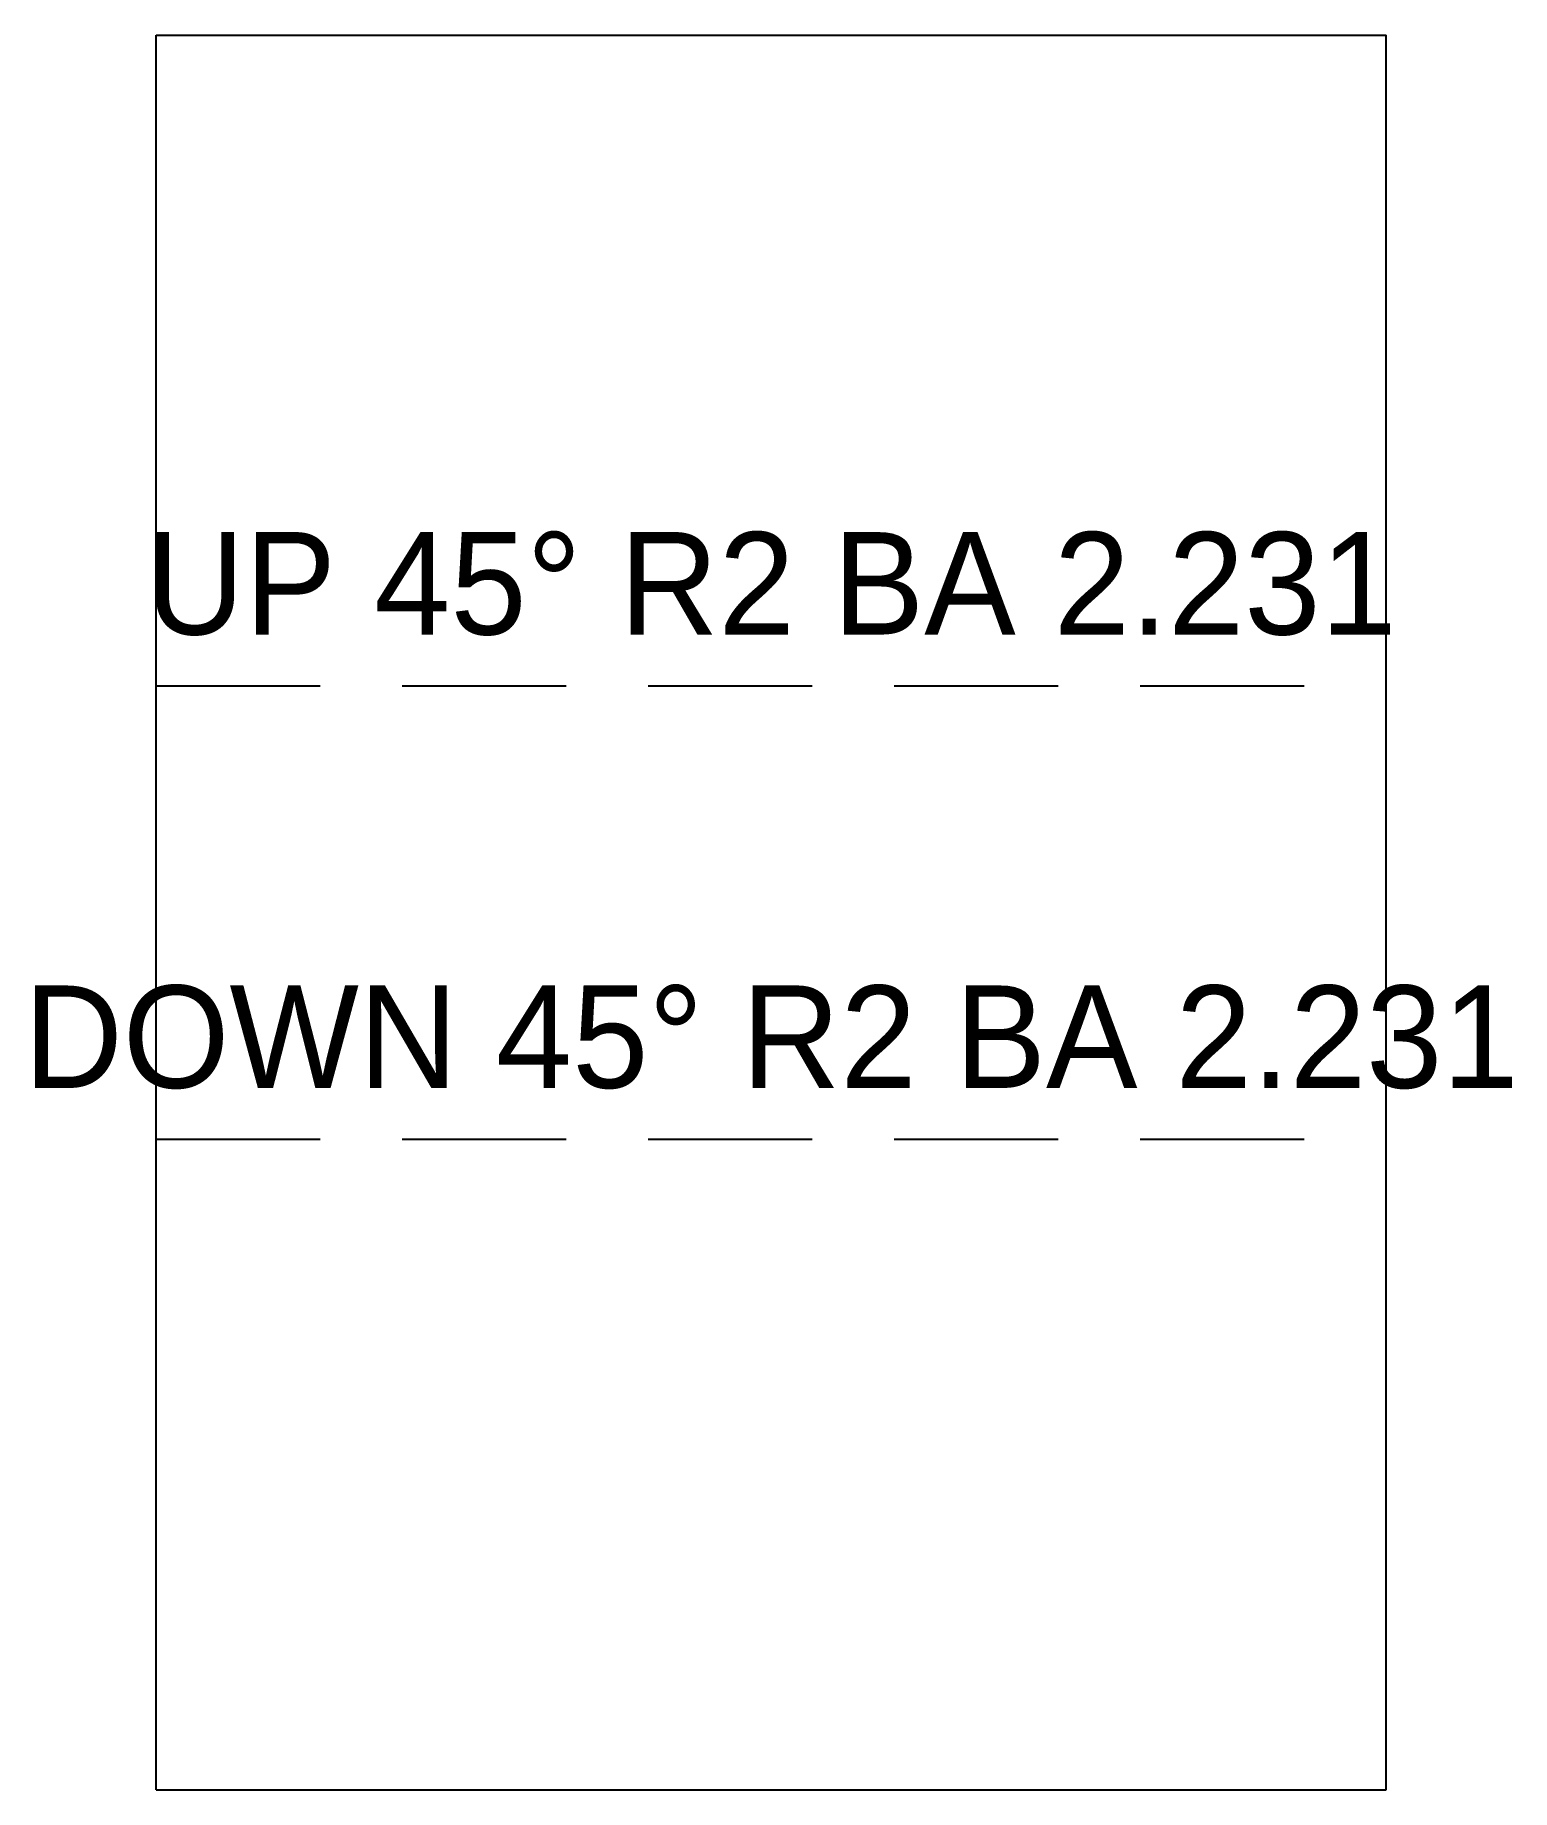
# Model space of a CAD drawing. Extents: x -3 to 33.1, y 0 to 42.8.
import ezdxf
from ezdxf.enums import TextEntityAlignment as Align

# ---------------------------------------------------------------- set-up
doc = ezdxf.new("R2010")
doc.units = 0
doc.linetypes.add('DASHED', pattern=[6, 4, -2])
for name, color, linetype in [('BEND_DOWN', 1, 'DASHED'), ('BEND_UP', 5, 'DASHED'), ('NOTES', 2, 'CONTINUOUS'), ('OUTLINE', 7, 'CONTINUOUS')]:
    doc.layers.add(name, color=color, linetype=linetype)

msp = doc.modelspace()

# ---------------------------------------------------------------- linework, layer by layer
at = {"layer": 'BEND_DOWN'}
msp.add_line((0, 15.873), (30, 15.873), dxfattribs=at)
at = {"layer": 'BEND_UP'}
msp.add_line((0, 26.932), (30, 26.932), dxfattribs=at)
at = {"layer": 'OUTLINE'}
for p, q in [((0, 0), (0, 42.804)), ((0, 42.804), (30, 42.804)), ((30, 0), (30, 42.804)), ((0, 0), (30, 0))]:
    msp.add_line(p, q, dxfattribs=at)

# ---------------------------------------------------------------- texts
at = {"layer": 'NOTES'}
for s, p in [('UP 45%%d R2 BA 2.231', (15, 29.432)), ('DOWN 45%%d R2 BA 2.231', (15, 18.373))]:
    msp.add_text(s, height=2.5, dxfattribs=at).set_placement(p, align=Align.MIDDLE_CENTER)

doc.saveas('drawing.dxf')
